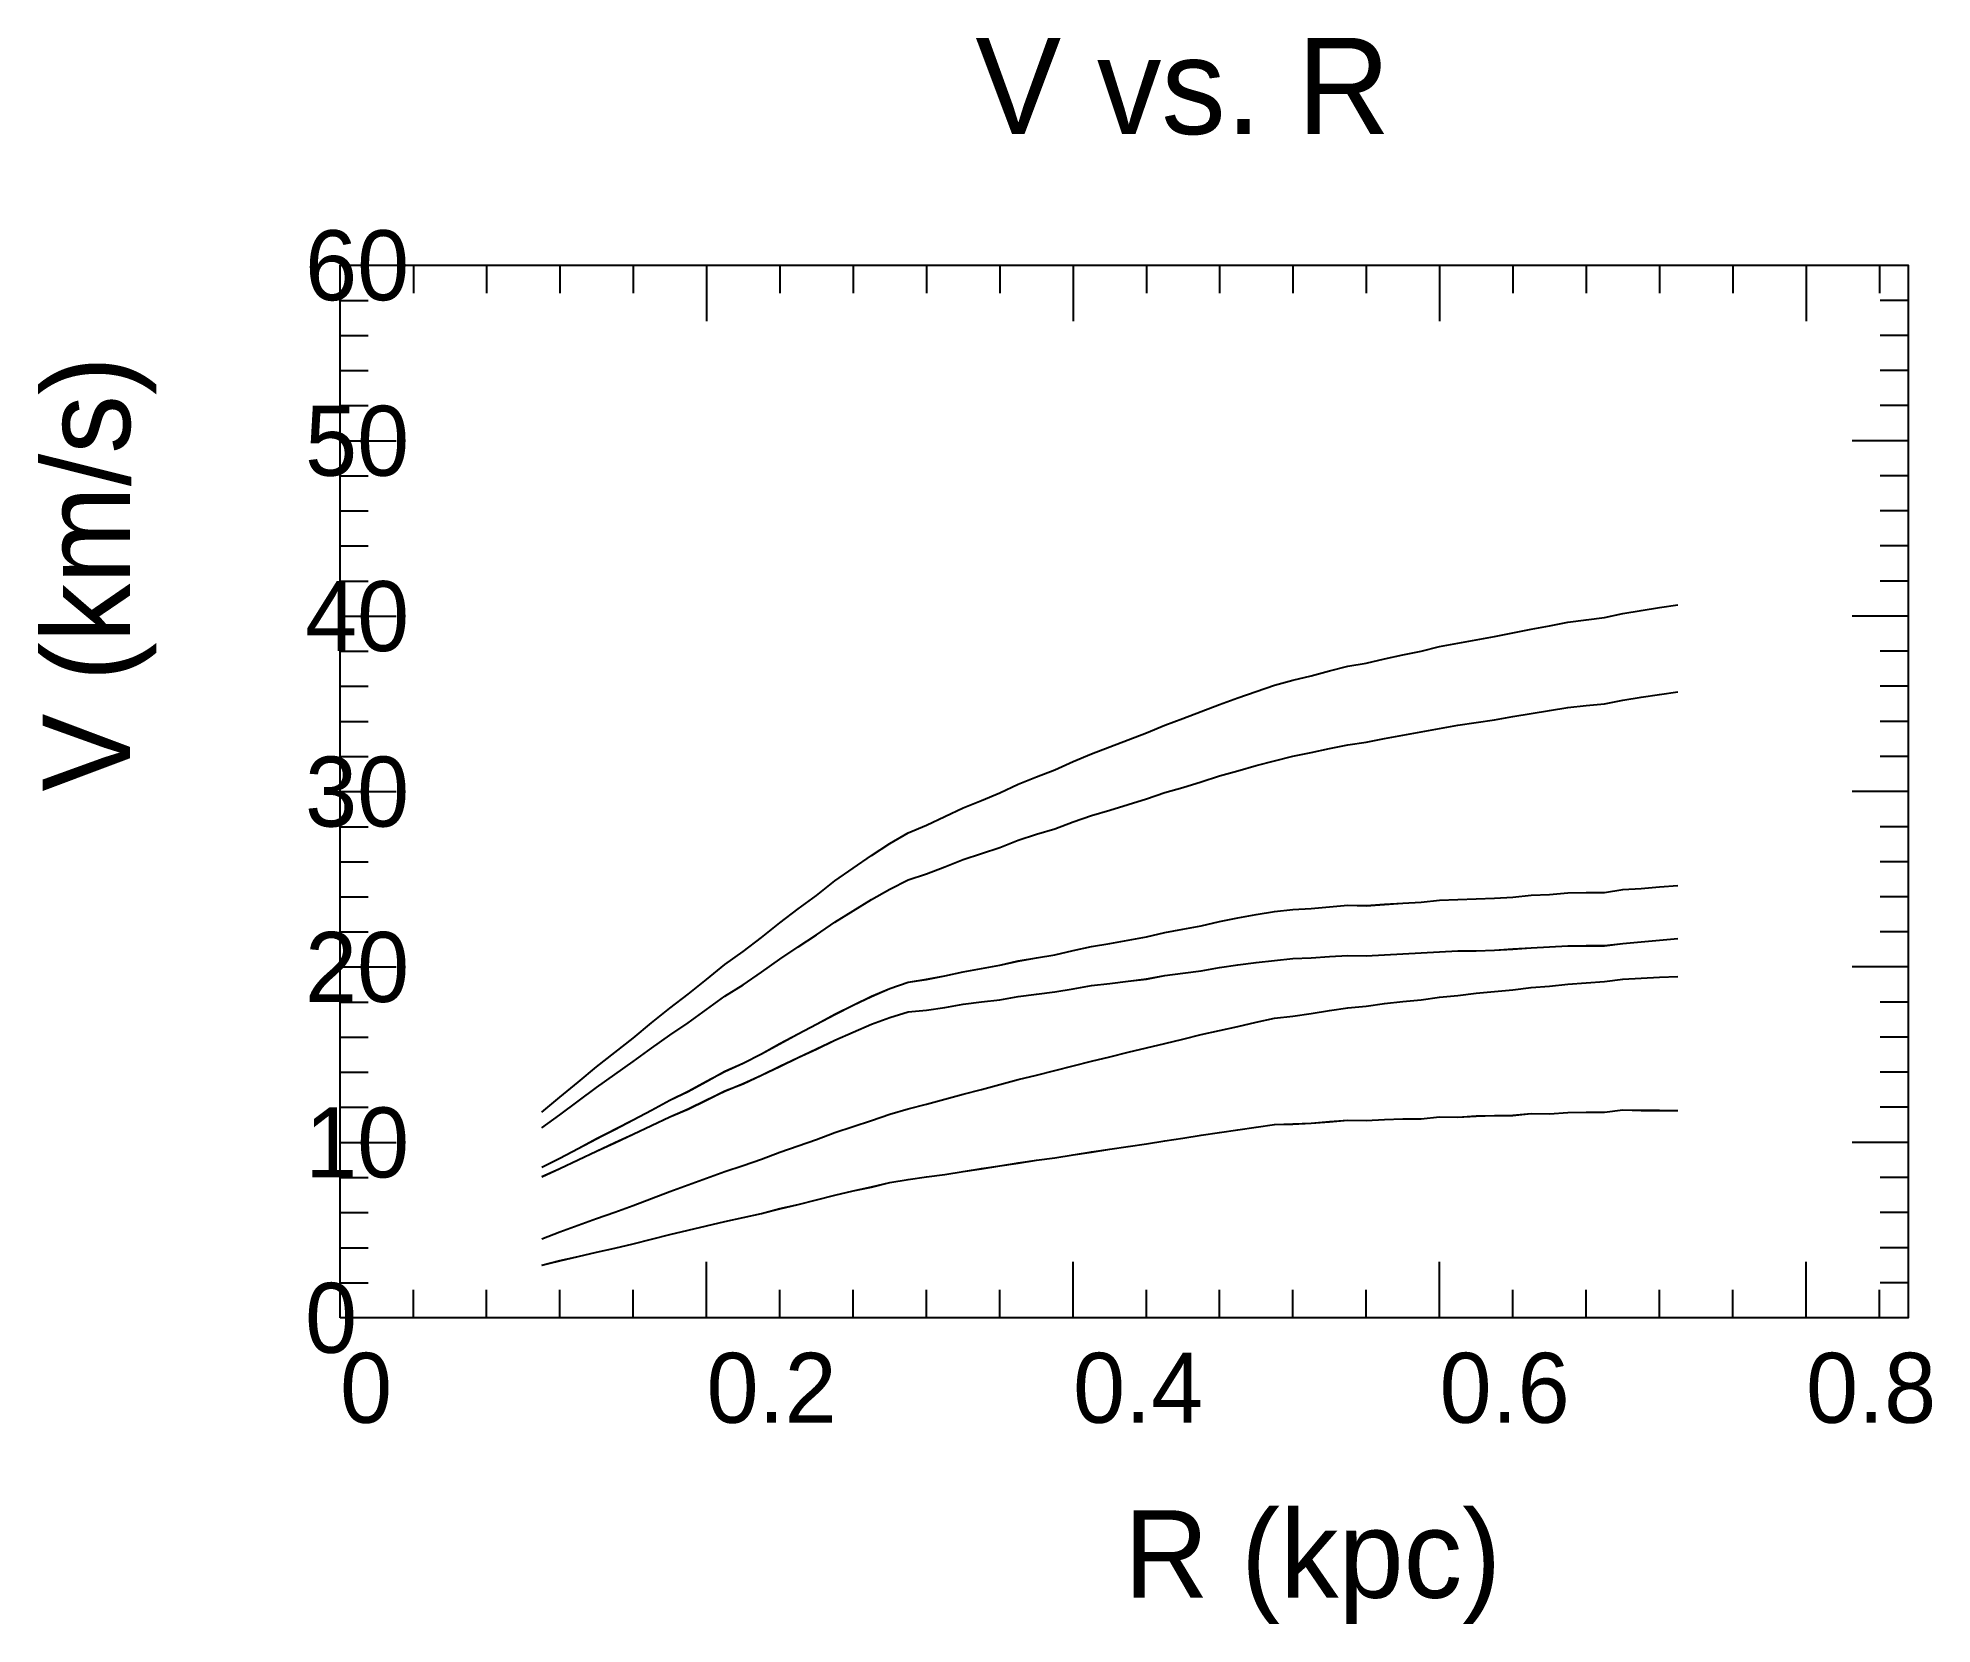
# Model space of a CAD drawing. Extents: x -35 to 182, y -35 to 146.
import ezdxf

# ---------------------------------------------------------------- set-up
doc = ezdxf.new("R2010")
doc.units = 0

msp = doc.modelspace()

# ---------------------------------------------------------------- linework, layer by layer
at = {"color": 0}
for p, q in [((8.38, 120.33), (8.38, 117.13)), ((16.75, 120.33), (16.75, 117.13)), ((25.13, 120.33), (25.13, 117.13)), ((33.51, 120.33), (33.51, 117.13)), ((41.88, 120.33), (41.88, 113.93)), ((50.26, 120.33), (50.26, 117.13)), ((58.64, 120.33), (58.64, 117.13)), ((67.01, 120.33), (67.01, 117.13)), ((75.39, 120.33), (75.39, 117.13)), ((83.77, 120.33), (83.77, 113.93)), ((92.14, 120.33), (92.14, 117.13)), ((100.52, 120.33), (100.52, 117.13)), ((108.9, 120.33), (108.9, 117.13)), ((117.27, 120.33), (117.27, 117.13)), ((125.65, 120.33), (125.65, 113.93)), ((134.03, 120.33), (134.03, 117.13)), ((142.4, 120.33), (142.4, 117.13)), ((150.78, 120.33), (150.78, 117.13)), ((159.15, 120.33), (159.15, 117.13)), ((167.53, 120.33), (167.53, 113.93)), ((175.91, 120.33), (175.91, 117.13)), ((0, 116.32), (3.2, 116.32)), ((179.2, 116.32), (176, 116.32)), ((0, 112.3), (3.2, 112.3)), ((179.2, 112.3), (176, 112.3)), ((0, 108.29), (3.2, 108.29)), ((179.2, 108.29), (176, 108.29)), ((0, 104.28), (3.2, 104.28)), ((179.2, 104.28), (176, 104.28)), ((0, 100.27), (6.4, 100.27)), ((179.2, 100.27), (172.8, 100.27)), ((0, 96.26), (3.2, 96.26)), ((179.2, 96.26), (176, 96.26)), ((0, 92.25), (3.2, 92.25)), ((179.2, 92.25), (176, 92.25)), ((0, 88.24), (3.2, 88.24)), ((179.2, 88.24), (176, 88.24)), ((0, 84.23), (3.2, 84.23)), ((179.2, 84.23), (176, 84.23)), ((0, 80.22), (6.4, 80.22)), ((179.2, 80.22), (172.8, 80.22)), ((0, 76.21), (3.2, 76.21)), ((179.2, 76.21), (176, 76.21)), ((0, 72.2), (3.2, 72.2)), ((179.2, 72.2), (176, 72.2)), ((0, 68.18), (3.2, 68.18)), ((179.2, 68.18), (176, 68.18)), ((0, 64.17), (3.2, 64.17)), ((179.2, 64.17), (176, 64.17)), ((0, 60.16), (6.4, 60.16)), ((179.2, 60.16), (172.8, 60.16)), ((0, 56.15), (3.2, 56.15)), ((179.2, 56.15), (176, 56.15)), ((0, 52.14), (3.2, 52.14)), ((179.2, 52.14), (176, 52.14)), ((0, 48.13), (3.2, 48.13)), ((179.2, 48.13), (176, 48.13)), ((0, 44.12), (3.2, 44.12)), ((179.2, 44.12), (176, 44.12)), ((0, 40.11), (6.4, 40.11)), ((179.2, 40.11), (172.8, 40.11)), ((0, 36.1), (3.2, 36.1)), ((179.2, 36.1), (176, 36.1)), ((0, 32.09), (3.2, 32.09)), ((179.2, 32.09), (176, 32.09)), ((0, 28.08), (3.2, 28.08)), ((179.2, 28.08), (176, 28.08)), ((0, 24.07), (3.2, 24.07)), ((179.2, 24.07), (176, 24.07)), ((0, 20.05), (6.4, 20.05)), ((179.2, 20.05), (172.8, 20.05)), ((0, 16.04), (3.2, 16.04)), ((179.2, 16.04), (176, 16.04)), ((0, 12.03), (3.2, 12.03)), ((179.2, 12.03), (176, 12.03)), ((0, 8.02), (3.2, 8.02)), ((179.2, 8.02), (176, 8.02)), ((41.88, 0), (41.88, 6.4)), ((83.77, 0), (83.77, 6.4)), ((125.65, 0), (125.65, 6.4)), ((167.53, 0), (167.53, 6.4)), ((0, 4.01), (3.2, 4.01)), ((8.38, 0), (8.38, 3.2)), ((16.75, 0), (16.75, 3.2)), ((25.13, 0), (25.13, 3.2)), ((33.51, 0), (33.51, 3.2)), ((50.26, 0), (50.26, 3.2)), ((58.64, 0), (58.64, 3.2)), ((67.01, 0), (67.01, 3.2)), ((75.39, 0), (75.39, 3.2)), ((92.14, 0), (92.14, 3.2)), ((100.52, 0), (100.52, 3.2)), ((108.9, 0), (108.9, 3.2)), ((117.27, 0), (117.27, 3.2)), ((134.03, 0), (134.03, 3.2)), ((142.4, 0), (142.4, 3.2)), ((150.78, 0), (150.78, 3.2)), ((159.15, 0), (159.15, 3.2)), ((175.91, 0), (175.91, 3.2)), ((179.2, 4.01), (176, 4.01))]:
    msp.add_line(p, q, dxfattribs=at)
msp.add_lwpolyline([(0, 0), (0, 120.33), (179.2, 120.33), (179.2, 0)], close=True, dxfattribs=at)
at = {"color": 3}
for points in [[(23.04, 23.53), (25.13, 25.21), (27.22, 26.93), (29.32, 28.68), (31.41, 30.33), (33.51, 31.99), (35.6, 33.72), (37.69, 35.41), (39.79, 36.99), (41.88, 38.69), (43.98, 40.38), (46.07, 41.88), (48.17, 43.49), (50.26, 45.17), (52.35, 46.74), (54.45, 48.29), (56.54, 49.96), (58.64, 51.42), (60.73, 52.86), (62.82, 54.24), (64.92, 55.46), (67.01, 56.34), (69.11, 57.3), (71.2, 58.29), (73.3, 59.16), (75.39, 60.02), (77.48, 61.02), (79.58, 61.85), (81.67, 62.66), (83.77, 63.59), (85.86, 64.49), (87.95, 65.27), (90.05, 66.08), (92.14, 66.89), (94.24, 67.75), (96.33, 68.5), (98.42, 69.32), (100.52, 70.12), (102.61, 70.86), (104.71, 71.61), (106.8, 72.32), (108.9, 72.89), (110.99, 73.4), (113.08, 73.97), (115.18, 74.48), (117.27, 74.84), (119.37, 75.34), (121.46, 75.79), (123.55, 76.21), (125.65, 76.73), (127.74, 77.14), (129.84, 77.5), (131.93, 77.89), (134.03, 78.3), (136.12, 78.72), (138.21, 79.1), (140.31, 79.51), (142.4, 79.79), (144.5, 80.05), (146.59, 80.53), (148.68, 80.88), (150.78, 81.2), (152.87, 81.52)], [(23.04, 9.04), (25.13, 9.83), (27.22, 10.58), (29.32, 11.37), (31.41, 12.09), (33.51, 12.86), (35.6, 13.66), (37.69, 14.45), (39.79, 15.19), (41.88, 15.96), (43.98, 16.72), (46.07, 17.43), (48.17, 18.14), (50.26, 18.94), (52.35, 19.66), (54.45, 20.4), (56.54, 21.18), (58.64, 21.88), (60.73, 22.56), (62.82, 23.28), (64.92, 23.88), (67.01, 24.43), (69.11, 24.99), (71.2, 25.56), (73.3, 26.12), (75.39, 26.66), (77.48, 27.24), (79.58, 27.75), (81.67, 28.26), (83.77, 28.81), (85.86, 29.34), (87.95, 29.85), (90.05, 30.37), (92.14, 30.88), (94.24, 31.38), (96.33, 31.85), (98.42, 32.39), (100.52, 32.86), (102.61, 33.31), (104.71, 33.79), (106.8, 34.25), (108.9, 34.5), (110.99, 34.79), (113.08, 35.14), (115.18, 35.45), (117.27, 35.64), (119.37, 35.93), (121.46, 36.16), (123.55, 36.34), (125.65, 36.67), (127.74, 36.85), (129.84, 37.1), (131.93, 37.31), (134.03, 37.48), (136.12, 37.76), (138.21, 37.91), (140.31, 38.14), (142.4, 38.31), (144.5, 38.45), (146.59, 38.73), (148.68, 38.83), (150.78, 38.93), (152.87, 39.04)]]:
    msp.add_lwpolyline(points, dxfattribs=at)
at = {"color": 4}
for points in [[(23.04, 23.53), (25.13, 25.21), (27.22, 26.93), (29.32, 28.68), (31.41, 30.33), (33.51, 31.99), (35.6, 33.72), (37.69, 35.41), (39.79, 36.99), (41.88, 38.69), (43.98, 40.38), (46.07, 41.88), (48.17, 43.49), (50.26, 45.17), (52.35, 46.74), (54.45, 48.29), (56.54, 49.96), (58.64, 51.42), (60.73, 52.86), (62.82, 54.24), (64.92, 55.46), (67.01, 56.34), (69.11, 57.3), (71.2, 58.29), (73.3, 59.16), (75.39, 60.02), (77.48, 61.02), (79.58, 61.85), (81.67, 62.66), (83.77, 63.59), (85.86, 64.49), (87.95, 65.27), (90.05, 66.08), (92.14, 66.89), (94.24, 67.75), (96.33, 68.5), (98.42, 69.32), (100.52, 70.12), (102.61, 70.86), (104.71, 71.61), (106.8, 72.32), (108.9, 72.89), (110.99, 73.4), (113.08, 73.97), (115.18, 74.48), (117.27, 74.84), (119.37, 75.34), (121.46, 75.79), (123.55, 76.21), (125.65, 76.73), (127.74, 77.14), (129.84, 77.5), (131.93, 77.89), (134.03, 78.3), (136.12, 78.72), (138.21, 79.1), (140.31, 79.51), (142.4, 79.79), (144.5, 80.05), (146.59, 80.53), (148.68, 80.88), (150.78, 81.2), (152.87, 81.52)], [(23.04, 21.72), (25.13, 23.21), (27.22, 24.77), (29.32, 26.33), (31.41, 27.82), (33.51, 29.3), (35.6, 30.82), (37.69, 32.33), (39.79, 33.73), (41.88, 35.25), (43.98, 36.76), (46.07, 38.08), (48.17, 39.52), (50.26, 41), (52.35, 42.41), (54.45, 43.77), (56.54, 45.24), (58.64, 46.53), (60.73, 47.81), (62.82, 48.99), (64.92, 50.06), (67.01, 50.77), (69.11, 51.56), (71.2, 52.38), (73.3, 53.08), (75.39, 53.77), (77.48, 54.6), (79.58, 55.28), (81.67, 55.92), (83.77, 56.69), (85.86, 57.43), (87.95, 58.04), (90.05, 58.69), (92.14, 59.34), (94.24, 60.04), (96.33, 60.64), (98.42, 61.29), (100.52, 61.95), (102.61, 62.54), (104.71, 63.14), (106.8, 63.69), (108.9, 64.2), (110.99, 64.64), (113.08, 65.09), (115.18, 65.51), (117.27, 65.81), (119.37, 66.23), (121.46, 66.61), (123.55, 66.99), (125.65, 67.39), (127.74, 67.77), (129.84, 68.04), (131.93, 68.38), (134.03, 68.75), (136.12, 69.08), (138.21, 69.42), (140.31, 69.76), (142.4, 69.99), (144.5, 70.21), (146.59, 70.6), (148.68, 70.95), (150.78, 71.26), (152.87, 71.56)], [(23.04, 9.04), (25.13, 9.83), (27.22, 10.58), (29.32, 11.37), (31.41, 12.09), (33.51, 12.86), (35.6, 13.66), (37.69, 14.45), (39.79, 15.19), (41.88, 15.96), (43.98, 16.72), (46.07, 17.43), (48.17, 18.14), (50.26, 18.94), (52.35, 19.66), (54.45, 20.4), (56.54, 21.18), (58.64, 21.88), (60.73, 22.56), (62.82, 23.28), (64.92, 23.88), (67.01, 24.43), (69.11, 24.99), (71.2, 25.56), (73.3, 26.12), (75.39, 26.66), (77.48, 27.24), (79.58, 27.75), (81.67, 28.26), (83.77, 28.81), (85.86, 29.34), (87.95, 29.85), (90.05, 30.37), (92.14, 30.88), (94.24, 31.38), (96.33, 31.85), (98.42, 32.39), (100.52, 32.86), (102.61, 33.31), (104.71, 33.79), (106.8, 34.25), (108.9, 34.5), (110.99, 34.79), (113.08, 35.14), (115.18, 35.45), (117.27, 35.64), (119.37, 35.93), (121.46, 36.16), (123.55, 36.34), (125.65, 36.67), (127.74, 36.85), (129.84, 37.1), (131.93, 37.31), (134.03, 37.48), (136.12, 37.76), (138.21, 37.91), (140.31, 38.14), (142.4, 38.31), (144.5, 38.45), (146.59, 38.73), (148.68, 38.83), (150.78, 38.93), (152.87, 39.04)]]:
    msp.add_lwpolyline(points, dxfattribs=at)
at = {"color": 1}
msp.add_lwpolyline([(23.04, 17.21), (25.13, 18.27), (27.22, 19.37), (29.32, 20.47), (31.41, 21.55), (33.51, 22.64), (35.6, 23.75), (37.69, 24.87), (39.79, 25.9), (41.88, 27.04), (43.98, 28.17), (46.07, 29.12), (48.17, 30.19), (50.26, 31.34), (52.35, 32.47), (54.45, 33.58), (56.54, 34.68), (58.64, 35.73), (60.73, 36.77), (62.82, 37.65), (64.92, 38.38), (67.01, 38.7), (69.11, 39.1), (71.2, 39.56), (73.3, 39.94), (75.39, 40.31), (77.48, 40.78), (79.58, 41.16), (81.67, 41.51), (83.77, 41.99), (85.86, 42.46), (87.95, 42.81), (90.05, 43.18), (92.14, 43.54), (94.24, 44.06), (96.33, 44.44), (98.42, 44.81), (100.52, 45.31), (102.61, 45.73), (104.71, 46.11), (106.8, 46.46), (108.9, 46.68), (110.99, 46.79), (113.08, 46.99), (115.18, 47.19), (117.27, 47.11), (119.37, 47.27), (121.46, 47.41), (123.55, 47.52), (125.65, 47.74), (127.74, 47.83), (129.84, 47.89), (131.93, 47.98), (134.03, 48.09), (136.12, 48.31), (138.21, 48.41), (140.31, 48.58), (142.4, 48.62), (144.5, 48.62), (146.59, 48.96), (148.68, 49.09), (150.78, 49.26), (152.87, 49.42)], dxfattribs=at)
at = {"color": 2}
for points in [[(23.04, 17.22), (25.13, 18.27), (27.22, 19.37), (29.32, 20.5), (31.41, 21.54), (33.51, 22.62), (35.6, 23.75), (37.69, 24.87), (39.79, 25.89), (41.88, 27.03), (43.98, 28.18), (46.07, 29.11), (48.17, 30.19), (50.26, 31.36), (52.35, 32.46), (54.45, 33.56), (56.54, 34.72), (58.64, 35.73), (60.73, 36.75), (62.82, 37.66), (64.92, 38.38), (67.01, 38.69), (69.11, 39.1), (71.2, 39.57), (73.3, 39.93), (75.39, 40.3), (77.48, 40.8), (79.58, 41.16), (81.67, 41.5), (83.77, 41.99), (85.86, 42.46), (87.95, 42.8), (90.05, 43.18), (92.14, 43.55), (94.24, 44.06), (96.33, 44.43), (98.42, 44.83), (100.52, 45.31), (102.61, 45.72), (104.71, 46.11), (106.8, 46.47), (108.9, 46.67), (110.99, 46.79), (113.08, 47), (115.18, 47.19), (117.27, 47.12), (119.37, 47.28), (121.46, 47.41), (123.55, 47.52), (125.65, 47.74), (127.74, 47.83), (129.84, 47.89), (131.93, 47.98), (134.03, 48.1), (136.12, 48.31), (138.21, 48.41), (140.31, 48.58), (142.4, 48.62), (144.5, 48.62), (146.59, 48.95), (148.68, 49.1), (150.78, 49.27), (152.87, 49.42)], [(23.04, 16.14), (25.13, 17.06), (27.22, 18.06), (29.32, 19.07), (31.41, 20.02), (33.51, 20.98), (35.6, 21.98), (37.69, 22.97), (39.79, 23.87), (41.88, 24.9), (43.98, 25.94), (46.07, 26.76), (48.17, 27.74), (50.26, 28.77), (52.35, 29.76), (54.45, 30.72), (56.54, 31.76), (58.64, 32.66), (60.73, 33.57), (62.82, 34.33), (64.92, 34.98), (67.01, 35.18), (69.11, 35.49), (71.2, 35.86), (73.3, 36.11), (75.39, 36.35), (77.48, 36.75), (79.58, 37.01), (81.67, 37.25), (83.77, 37.63), (85.86, 38), (87.95, 38.21), (90.05, 38.47), (92.14, 38.75), (94.24, 39.14), (96.33, 39.4), (98.42, 39.68), (100.52, 40.05), (102.61, 40.35), (104.71, 40.63), (106.8, 40.86), (108.9, 41.08), (110.99, 41.17), (113.08, 41.31), (115.18, 41.43), (117.27, 41.37), (119.37, 41.49), (121.46, 41.6), (123.55, 41.72), (125.65, 41.85), (127.74, 41.97), (129.84, 41.96), (131.93, 42.03), (134.03, 42.17), (136.12, 42.29), (138.21, 42.42), (140.31, 42.54), (142.4, 42.54), (144.5, 42.54), (146.59, 42.79), (148.68, 42.99), (150.78, 43.18), (152.87, 43.35)], [(23.04, 6.02), (25.13, 6.53), (27.22, 7.01), (29.32, 7.52), (31.41, 7.95), (33.51, 8.45), (35.6, 8.99), (37.69, 9.53), (39.79, 10.01), (41.88, 10.51), (43.98, 11.02), (46.07, 11.46), (48.17, 11.91), (50.26, 12.48), (52.35, 12.96), (54.45, 13.48), (56.54, 14.03), (58.64, 14.51), (60.73, 14.95), (62.82, 15.46), (64.92, 15.81), (67.01, 16.1), (69.11, 16.4), (71.2, 16.73), (73.3, 17.05), (75.39, 17.38), (77.48, 17.72), (79.58, 18.01), (81.67, 18.29), (83.77, 18.64), (85.86, 18.96), (87.95, 19.27), (90.05, 19.59), (92.14, 19.89), (94.24, 20.22), (96.33, 20.53), (98.42, 20.88), (100.52, 21.19), (102.61, 21.49), (104.71, 21.81), (106.8, 22.12), (108.9, 22.16), (110.99, 22.24), (113.08, 22.43), (115.18, 22.59), (117.27, 22.55), (119.37, 22.68), (121.46, 22.74), (123.55, 22.74), (125.65, 22.96), (127.74, 22.95), (129.84, 23.07), (131.93, 23.13), (134.03, 23.15), (136.12, 23.35), (138.21, 23.34), (140.31, 23.46), (142.4, 23.52), (144.5, 23.53), (146.59, 23.77), (148.68, 23.73), (150.78, 23.73), (152.87, 23.72)]]:
    msp.add_lwpolyline(points, dxfattribs=at)
at = {"color": 5}
msp.add_lwpolyline([(23.04, 16.13), (25.13, 17.06), (27.22, 18.06), (29.32, 19.04), (31.41, 20.03), (33.51, 21), (35.6, 21.99), (37.69, 22.97), (39.79, 23.89), (41.88, 24.91), (43.98, 25.93), (46.07, 26.77), (48.17, 27.74), (50.26, 28.75), (52.35, 29.77), (54.45, 30.75), (56.54, 31.73), (58.64, 32.65), (60.73, 33.59), (62.82, 34.33), (64.92, 34.97), (67.01, 35.18), (69.11, 35.49), (71.2, 35.85), (73.3, 36.11), (75.39, 36.37), (77.48, 36.73), (79.58, 37.01), (81.67, 37.26), (83.77, 37.63), (85.86, 37.99), (87.95, 38.22), (90.05, 38.48), (92.14, 38.73), (94.24, 39.15), (96.33, 39.41), (98.42, 39.66), (100.52, 40.05), (102.61, 40.36), (104.71, 40.62), (106.8, 40.85), (108.9, 41.09), (110.99, 41.17), (113.08, 41.3), (115.18, 41.43), (117.27, 41.37), (119.37, 41.48), (121.46, 41.6), (123.55, 41.73), (125.65, 41.85), (127.74, 41.97), (129.84, 41.96), (131.93, 42.03), (134.03, 42.16), (136.12, 42.29), (138.21, 42.41), (140.31, 42.54), (142.4, 42.55), (144.5, 42.55), (146.59, 42.79), (148.68, 42.98), (150.78, 43.17), (152.87, 43.36)], dxfattribs=at)
at = {"color": 6}
msp.add_lwpolyline([(23.04, 6.02), (25.13, 6.54), (27.22, 7.01), (29.32, 7.51), (31.41, 7.95), (33.51, 8.46), (35.6, 8.99), (37.69, 9.53), (39.79, 10.02), (41.88, 10.51), (43.98, 11.01), (46.07, 11.47), (48.17, 11.91), (50.26, 12.47), (52.35, 12.96), (54.45, 13.5), (56.54, 14.01), (58.64, 14.51), (60.73, 14.96), (62.82, 15.46), (64.92, 15.8), (67.01, 16.11), (69.11, 16.4), (71.2, 16.72), (73.3, 17.06), (75.39, 17.39), (77.48, 17.7), (79.58, 18.01), (81.67, 18.3), (83.77, 18.64), (85.86, 18.95), (87.95, 19.28), (90.05, 19.59), (92.14, 19.89), (94.24, 20.23), (96.33, 20.54), (98.42, 20.87), (100.52, 21.18), (102.61, 21.5), (104.71, 21.81), (106.8, 22.12), (108.9, 22.15), (110.99, 22.24), (113.08, 22.42), (115.18, 22.59), (117.27, 22.55), (119.37, 22.68), (121.46, 22.74), (123.55, 22.74), (125.65, 22.97), (127.74, 22.94), (129.84, 23.08), (131.93, 23.14), (134.03, 23.14), (136.12, 23.36), (138.21, 23.33), (140.31, 23.46), (142.4, 23.53), (144.5, 23.53), (146.59, 23.78), (148.68, 23.72), (150.78, 23.72), (152.87, 23.72)], dxfattribs=at)

# ---------------------------------------------------------------- texts
at = {"color": 0}
for s, height, p in [('V vs. R', 11, (72.6, 135.33)), ('60', 8, (-4, 116.33)), ('50', 8, (-4, 96.27)), ('40', 8, (-4, 76.22)), ('30', 8, (-4, 56.16)), ('20', 8, (-4, 36.11)), ('10', 8, (-4, 16.05)), ('0', 8, (-4, -4)), ('0', 8, (0, -12)), ('0.2', 8, (41.88, -12)), ('0.4', 8, (83.77, -12)), ('0.6', 8, (125.65, -12)), ('0.8', 8, (167.53, -12)), ('R (kpc)', 10, (89.6, -32))]:
    msp.add_text(s, height=height, dxfattribs=at).set_placement(p)
msp.add_text('V (km/s)', height=10, rotation=90, dxfattribs=at).set_placement((-24, 60.16))

doc.saveas('drawing.dxf')
